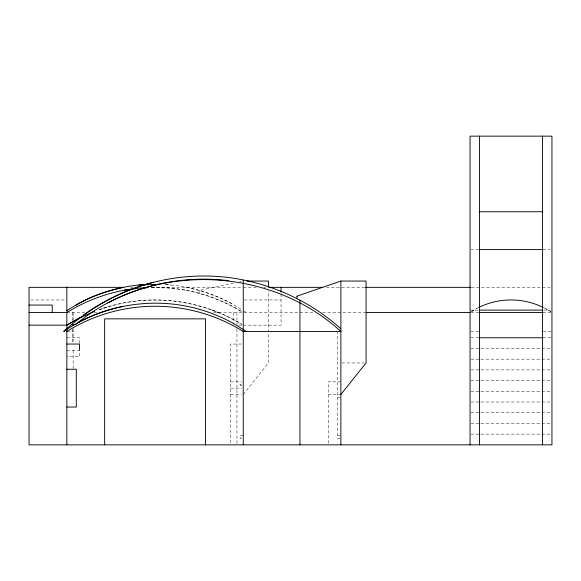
<?xml version="1.0" encoding="UTF-8"?>
<svg xmlns="http://www.w3.org/2000/svg" width="581" height="581" viewBox="0 0 581 581"><rect width="100%" height="100%" fill="white"/><g stroke="black" fill="none" stroke-linecap="round" stroke-linejoin="round"><path stroke-width="0.44" stroke-dasharray="2.9 2.18" d="M243.25 394.448L268.451 362.951L268.451 290.95M471.38 311.736L476.238 308.78M99.206 309.905C145.591 292.534 199.617 298.532 241.747 324.307A166.95 166.95 0 0 0 100.164 309.23M99.402 309.666L109.184 306.376M233.547 283.129L199.152 290.5L199.152 293.354M239.721 281.807L241.485 281.429M151.518 287.515L170.516 288.067L185.971 290.246M470.951 249.547L478.148 249.547M542.952 249.547L550.149 249.547M130.681 287.348L133.39 287.348M151.438 287.348L241.456 287.348M243.25 287.348L256.751 287.348M263.948 287.348L265.749 287.348M326.348 287.348L364.403 287.348M471.314 287.348L550.134 287.348M30.851 299.949L65.951 299.949M244.151 299.949L281.051 299.949M470.051 310.116L478.548 310.116M543.453 310.116L550.352 310.116M66.851 312.549L84.615 312.549M94.26 312.549L96.802 312.549M213.51 312.549L243.25 312.549M244.035 312.549L312.76 312.549M322.651 312.549L365.311 312.549M470.951 312.549L478.562 312.549M542.886 312.549L551.95 312.549A72.843 72.843 0 0 0 544.165 307.937M238.958 325.149L241.645 325.149M243.25 325.149L281.051 325.149L281.051 293.826M66.851 331.453L73.148 331.453M470.908 331.453L478.642 331.453M543.358 331.453L551.093 331.453M66.851 337.75L79.452 337.75L79.452 344.046M470.908 337.75L478.642 337.75M542.952 337.75L551.093 337.75M241.449 344.046L230.65 344.046L230.65 443.949M470.951 348.462L479.95 348.462M480.85 348.462L551.95 348.462M66.851 350.35L79.452 350.35L79.452 356.647L66.851 356.647M470.951 359.167L479.95 359.167M480.85 359.167L551.95 359.167M341.773 362.951L364.272 362.951M470.951 369.879L479.95 369.879M480.85 369.879L551.95 369.879M470.951 380.591L479.95 380.591M480.85 380.591L551.95 380.591M230.65 381.848L241.674 381.848M340.873 381.848L328.272 381.848L328.272 444.85M240.098 385L241.674 385M241.674 385.152L240.098 385.152L240.098 381.848M230.65 388.152L241.449 388.152M470.951 391.303L479.95 391.303M480.85 391.303L551.95 391.303M230.65 394.448L241.449 394.448M328.272 394.448L340.873 394.448M337.721 397.6L340.088 397.6M470.951 402.008L479.95 402.008M480.85 402.008L551.95 402.008M470.951 412.721L479.95 412.721M480.85 412.721L551.95 412.721M470.951 423.433L479.95 423.433M480.85 423.433L551.95 423.433M470.951 434.138L479.95 434.138M480.85 434.138L551.95 434.138M243.25 435.401L240.098 435.401L240.098 438.553L241.674 438.553M337.721 435.401L340.873 435.401M340.088 438.553L337.721 438.553L337.721 332.347M165.004 284.697L171.206 285.01M186.632 287.348L187.205 287.435C206.473 291.662 225.217 298.816 241.747 309.688M185.847 290.217C205.514 294.102 224.527 301.234 241.674 311.67M212.036 310.116L218.376 312.549M545.762 308.78L550.621 311.736M243.25 310.61L246.402 312.549M236.954 312.549L236.954 324.329M236.954 328.861L236.954 444.85M233.802 312.549L233.802 324.249M73.148 312.549L73.148 320.647M73.148 328.752L73.148 344.046M73.148 350.35L73.148 369.247M72.632 312.549L72.632 320.647M72.632 328.752L72.632 343.153M151.612 287.384A166.95 166.95 0 0 1 241.783 311.648M471.561 311.554A72.843 72.843 0 0 1 477.836 307.937M165.832 284.559A161.351 161.351 0 0 1 232.625 304.074"/><path stroke-width="0.87" d="M340.873 394.448L366.074 362.951L366.074 281.051L340.873 281.051L296.927 296.172M152.948 282.439C119.759 291.292 88.987 308.191 63.699 331.453C99.351 306.971 144.822 297.726 187.205 306.34A161.351 161.351 0 0 1 232.625 322.971L246.402 331.453M75.356 305.766C89.663 296.499 106.374 291.335 122.896 287.435L123.462 287.348L29.05 287.348L29.05 444.85L551.95 444.85L551.95 136.15L470.051 136.15L470.051 444.85M75.719 324.445C150.726 261.661 268.988 265.553 340.873 331.453L243.25 331.453A166.95 166.95 0 0 0 66.851 331.453M66.851 310.61L77.476 304.074A161.351 161.351 0 0 1 146.964 284.399M29.05 325.149L66.851 325.149L80.36 317.589L94.514 311.314M124.254 290.217L139.585 288.067L147.988 287.675M71.746 324.801L74.869 324.576M138.895 285.01L158.795 284.385M479.499 211.753L542.501 211.753M479.049 249.547L542.952 249.547M246.852 281.051L268.451 281.051L268.451 287.348M269.352 287.348L322.724 287.348M365.311 287.348L470.407 287.348M29.05 305.054L52.225 305.054L52.225 312.549M479.448 310.116L542.545 310.116M29.05 312.549L66.851 312.549A166.95 166.95 0 0 1 131.045 289.084M366.052 312.549L470.051 312.549M479.049 312.549L542.952 312.549M479.049 337.75L542.952 337.75M66.851 344.046L79.452 344.046L79.452 350.35M66.851 369.247L76.3 369.247L76.3 407.049L66.851 407.049M340.873 328.846C310.109 300.856 270.644 283.223 229.517 277.624A204.897 204.897 0 0 0 83.519 315.076M542.501 136.15L542.501 444.85M479.499 136.15L479.499 444.85M340.873 281.051L340.873 444.85M299.949 300.116L299.949 444.85M296.927 296.172L296.927 298.692M281.051 287.348L281.051 292.04M243.25 280.238L243.25 444.85M205.449 444.85L205.449 318.853L104.653 318.853L104.653 444.85M66.851 287.036L66.851 444.85M107.783 302.984A205.645 205.645 0 0 1 228.791 280.674M77.476 322.971A161.351 161.351 0 0 1 122.896 306.34M478.65 307.531A72.843 72.843 0 0 1 543.351 307.531M66.851 325.149A166.95 166.95 0 0 1 81.899 316.827"/></g></svg>
